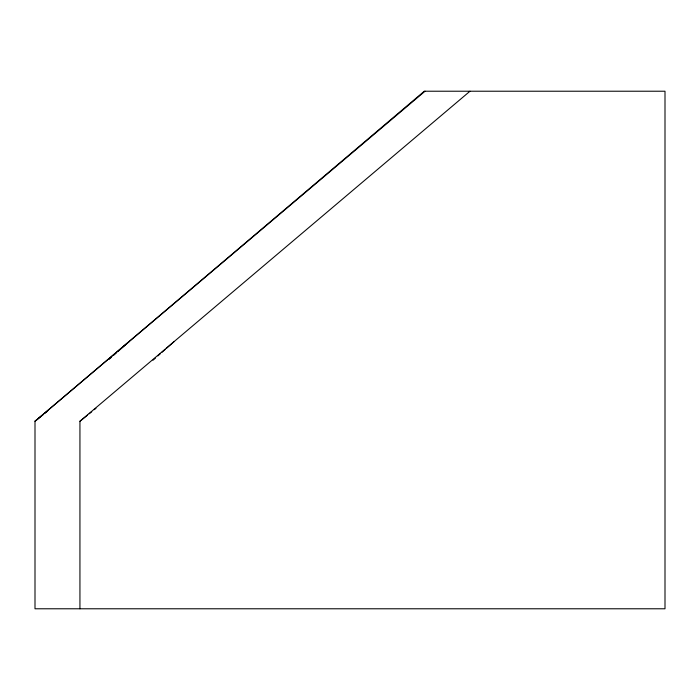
<?xml version="1.0" encoding="UTF-8"?>
<svg xmlns="http://www.w3.org/2000/svg" width="700" height="700" viewBox="0 0 700 700"><rect width="100%" height="100%" fill="white"/><g stroke="black" fill="none" stroke-linecap="round" stroke-linejoin="round"><path stroke-width="1.05" d="M108.894 359.485L111.317 357.341M113.741 355.206L116.174 353.062M117.784 351.627L129.106 341.635M153.02 360.203L155.452 358.059M157.876 355.915L160.3 353.771M161.919 352.345L165.148 349.484M166.766 348.058L174.037 341.635M425.04 91.219L35 421.26L35 608.781L665 608.781L665 91.219L424.279 91.219L35 421.26L43.435 414.444M79.94 608.781L79.94 421.26L469.98 91.219M45.124 413.079L47.661 411.031M79.94 421.26L87.535 415.126M89.215 413.761L91.752 411.714M94.281 409.675L95.97 408.31"/></g></svg>
